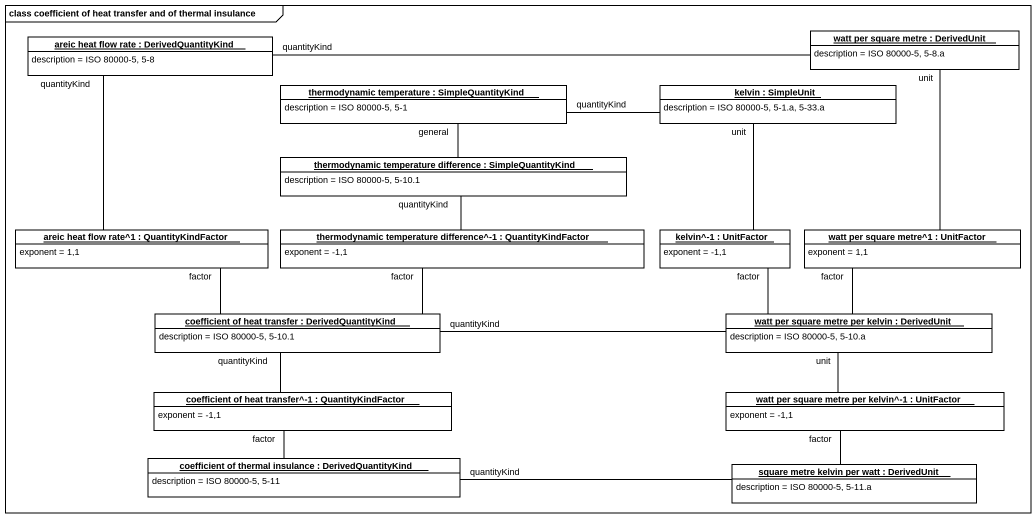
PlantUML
@startuml
mainframe class coefficient of heat transfer and of thermal insulance
hide circle
hide empty members
object "areic heat flow rate : DerivedQuantityKind" as areic_heat_flow_rate #FFFFFF {
  description = ISO 80000-5, 5-8
}
object "watt per square metre : DerivedUnit" as watt_per_square_metre #FFFFFF {
  description = ISO 80000-5, 5-8.a
}
object "thermodynamic temperature : SimpleQuantityKind" as thermodynamic_temperature #FFFFFF {
  description = ISO 80000-5, 5-1
}
object "kelvin : SimpleUnit" as kelvin #FFFFFF {
  description = ISO 80000-5, 5-1.a, 5-33.a
}
object "thermodynamic temperature difference : SimpleQuantityKind" as thermodynamic_temperature_2 #FFFFFF {
  description = ISO 80000-5, 5-10.1
}
object "areic heat flow rate^1 : QuantityKindFactor" as areic_heat_flow_rate_1 #FFFFFF {
  exponent = 1,1
}
object "thermodynamic temperature difference^-1 : QuantityKindFactor" as thermodynamic_temperature_3 #FFFFFF {
  exponent = -1,1
}
object "kelvin^-1 : UnitFactor" as kelvin_1 #FFFFFF {
  exponent = -1,1
}
object "watt per square metre^1 : UnitFactor" as watt_per_square_metre_1 #FFFFFF {
  exponent = 1,1
}
object "coefficient of heat transfer : DerivedQuantityKind" as coefficient_of_heat_transfer #FFFFFF {
  description = ISO 80000-5, 5-10.1
}
object "watt per square metre per kelvin : DerivedUnit" as watt_per_square_metre_per #FFFFFF {
  description = ISO 80000-5, 5-10.a
}
object "coefficient of heat transfer^-1 : QuantityKindFactor" as coefficient_of_heat #FFFFFF {
  exponent = -1,1
}
object "watt per square metre per kelvin^-1 : UnitFactor" as watt_per_square_metre_per_2 #FFFFFF {
  exponent = -1,1
}
object "coefficient of thermal insulance : DerivedQuantityKind" as coefficient_of_thermal #FFFFFF {
  description = ISO 80000-5, 5-11
}
object "square metre kelvin per watt : DerivedUnit" as square_metre_kelvin_per_watt #FFFFFF {
  description = ISO 80000-5, 5-11.a
}
areic_heat_flow_rate -- areic_heat_flow_rate_1 : quantityKind
watt_per_square_metre -left- areic_heat_flow_rate : quantityKind
watt_per_square_metre -- watt_per_square_metre_1 : unit
kelvin -left- thermodynamic_temperature : quantityKind
kelvin -- kelvin_1 : unit
thermodynamic_temperature_2 -up- thermodynamic_temperature : general
thermodynamic_temperature_2 -- thermodynamic_temperature_3 : quantityKind
areic_heat_flow_rate_1 -right- coefficient_of_heat_transfer : factor
thermodynamic_temperature_3 -left- coefficient_of_heat_transfer : factor
kelvin_1 -- watt_per_square_metre_per : factor
watt_per_square_metre_1 -- watt_per_square_metre_per : factor
coefficient_of_heat_transfer -- coefficient_of_heat : quantityKind
watt_per_square_metre_per -left- coefficient_of_heat_transfer : quantityKind
watt_per_square_metre_per -- watt_per_square_metre_per_2 : unit
coefficient_of_heat -- coefficient_of_thermal : factor
watt_per_square_metre_per_2 -- square_metre_kelvin_per_watt : factor
square_metre_kelvin_per_watt -left- coefficient_of_thermal : quantityKind
@enduml
